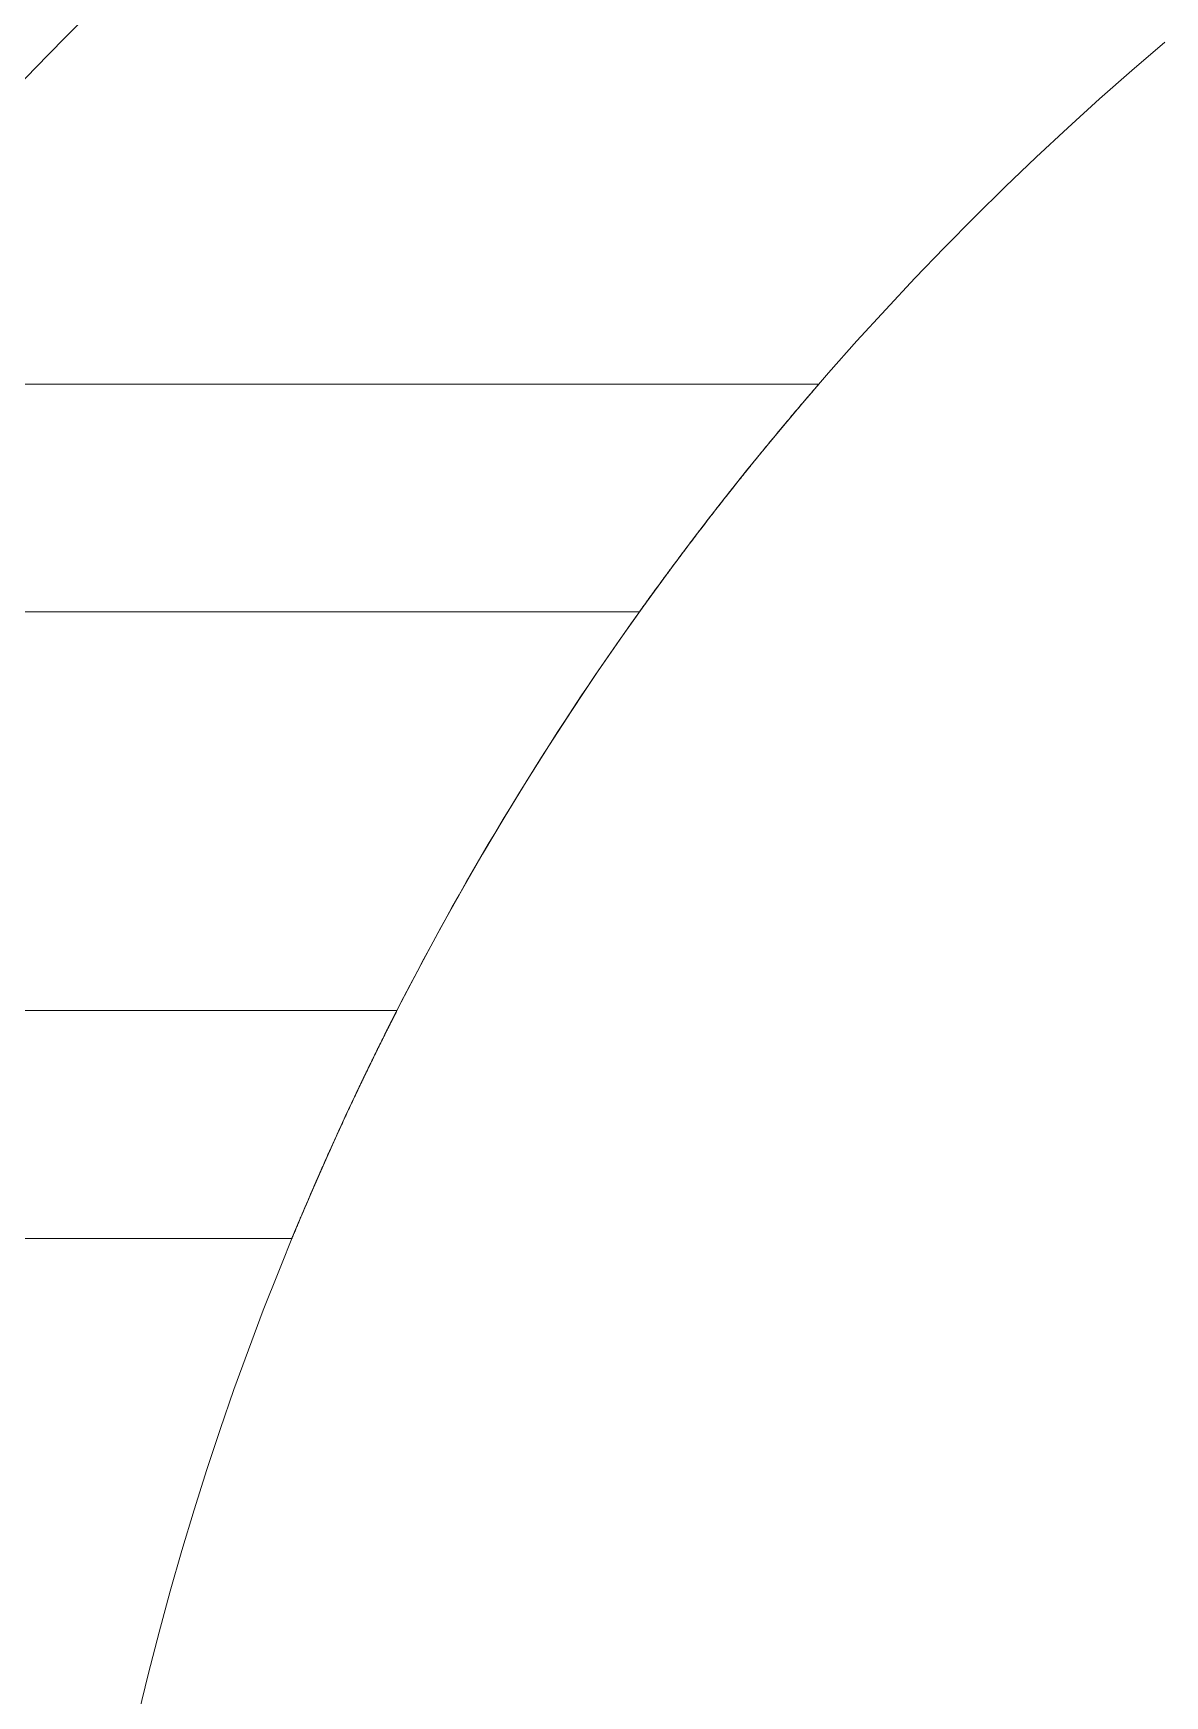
# Paper-space layout 'Presentación1' of a CAD drawing. Header units: millimetres. Extents: x 455 to 9071, y 15 to 4053.
# Drawn here: x 781.21 to 787.83, y 173.71 to 183.44 of the extents above; entities that cross this region are included whole.
import ezdxf

# ---------------------------------------------------------------- set-up
doc = ezdxf.new("R2010")
doc.units = ezdxf.units.MM
doc.layers.get('0').update_dxf_attribs({"color": 1})

psp = doc.layouts.new('Presentación1')

# ---------------------------------------------------------------- linework, layer by layer
at = {"linetype": 'Continuous', "lineweight": 15}
for p, q in [((779.5979, 181.3867, -2037.0694), (785.8068, 181.3867, -2037.0694)), ((778.6038, 180.0533, -2037.0694), (784.7563, 180.0533, -2037.0694)), ((777.1579, 177.72, -2037.0694), (783.3373, 177.72, -2037.0694)), ((776.4771, 176.3867, -2037.0694), (782.7228, 176.3867, -2037.0694))]:
    psp.add_line(p, q, dxfattribs=at)
for centre, radius, start, end in [((799.6672, 165.3867, -2037.0694), 25.6667, 18.92464, 161.07536), ((799.6672, 165.3867, -2037.0694), 25.6667, 18.92464, 161.07536), ((799.6672, 169.3867, -2037.0694), 18.3333, 130.21417, 180), ((799.6672, 169.3867, -2037.0694), 18.3333, 130.21417, 180), ((799.6672, 169.3867, -2037.0694), 18.3333, 130.21417, 180), ((799.6672, 169.3867, -2037.0694), 18.3333, 130.21417, 180), ((799.6672, 169.3867, -2037.0694), 18.3333, 130.21417, 180), ((799.6672, 169.3867, -2037.0694), 18.3333, 130.21417, 180), ((799.6672, 169.3867, -2037.0694), 18.3333, 130.21417, 180), ((799.6672, 169.3867, -2037.0694), 18.3333, 130.21417, 180), ((799.6672, 169.3867, -2037.0694), 18.3333, 130.21417, 180), ((799.6672, 169.3867, -2037.0694), 18.3333, 130.21417, 180), ((799.6672, 169.3867, -2037.0694), 18.3333, 130.21417, 180), ((799.6672, 169.3867, -2037.0694), 18.3333, 130.21417, 180), ((799.6672, 169.3867, -2037.0694), 18.3333, 130.21417, 180), ((799.6672, 169.3867, -2037.0694), 18.3333, 144.42147, 152.96431), ((799.6672, 169.3867, -2037.0694), 18.3333, 144.42147, 152.96431), ((799.6672, 169.3867, -2037.0694), 18.3333, 144.42147, 152.96431), ((799.6672, 169.3867, -2037.0694), 18.3333, 144.42147, 152.96431), ((799.6672, 169.3867, -2037.0694), 18.3333, 144.42147, 152.96431), ((799.6672, 169.3867, -2037.0694), 18.3333, 144.42147, 152.96431), ((799.6672, 169.3867, -2037.0694), 18.3333, 144.42147, 152.96431), ((799.6672, 169.3867, -2037.0694), 18.3333, 144.42147, 152.96431), ((799.6672, 169.3867, -2037.0694), 18.3333, 144.42147, 152.96431), ((799.6672, 169.3867, -2037.0694), 18.3333, 144.42147, 152.96431), ((799.6672, 169.3867, -2037.0694), 18.3333, 144.42147, 152.96431), ((799.6672, 169.3867, -2037.0694), 18.3333, 144.42147, 152.96431), ((799.6672, 169.3867, -2037.0694), 18.3333, 144.42147, 152.96431), ((799.6672, 169.3867, -2037.0694), 18.3333, 144.42147, 152.96431)]:
    psp.add_arc(centre, radius, start, end, dxfattribs=at)
for points, knots in [([(785.8068, 181.3867, -2037.0694), (785.8063, 181.3861, -2037.0694), (785.8054, 181.385, -2037.0694), (785.7978, 181.3763, -2037.0694), (785.7856, 181.3622, -2037.0694), (785.7688, 181.3426, -2037.0694), (785.7478, 181.3183, -2037.0694), (785.7231, 181.2894, -2037.0694), (785.6947, 181.256, -2037.0694), (785.6635, 181.2192, -2037.0694), (785.6305, 181.1801, -2037.0694), (785.5962, 181.1391, -2037.0694), (785.5596, 181.0951, -2037.0694), (785.5207, 181.0481, -2037.0694), (785.4798, 180.9984, -2037.0694), (785.4343, 180.9425, -2037.0694), (785.3838, 180.8801, -2037.0694), (785.3284, 180.8109, -2037.0694), (785.2711, 180.7386, -2037.0694), (785.2121, 180.6634, -2037.0694), (785.1517, 180.5856, -2037.0694), (785.0928, 180.5088, -2037.0694), (785.0356, 180.4334, -2037.0694), (784.9804, 180.3599, -2037.0694), (784.9246, 180.2849, -2037.0694), (784.8686, 180.2086, -2037.0694), (784.8123, 180.1312, -2037.0694), (784.775, 180.0793, -2037.0694), (784.7563, 180.0533, -2037.0694)], [0, 0, 0, 0, 0.036245, 0.072492, 0.109812, 0.147136, 0.183218, 0.219303, 0.256189, 0.293079, 0.327016, 0.360985, 0.394929, 0.42984, 0.464778, 0.499694, 0.542592, 0.585527, 0.628431, 0.672564, 0.71673, 0.760866, 0.800321, 0.839797, 0.879252, 0.919494, 0.959759, 1, 1, 1, 1]), ([(784.7563, 180.0533, -2037.0694), (784.7738, 180.0777, -2037.0694), (784.8089, 180.1265, -2037.0694), (784.8619, 180.1994, -2037.0694), (784.9151, 180.272, -2037.0694), (784.9726, 180.3494, -2037.0694), (785.0339, 180.4312, -2037.0694), (785.0988, 180.5167, -2037.0694), (785.1639, 180.6013, -2037.0694), (785.2287, 180.6847, -2037.0694), (785.2931, 180.7665, -2037.0694), (785.3507, 180.8388, -2037.0694), (785.4016, 180.9021, -2037.0694), (785.4462, 180.9571, -2037.0694), (785.4897, 181.0105, -2037.0694), (785.532, 181.0618, -2037.0694), (785.5728, 181.111, -2037.0694), (785.6133, 181.1595, -2037.0694), (785.6528, 181.2065, -2037.0694), (785.6864, 181.2462, -2037.0694), (785.7132, 181.2777, -2037.0694), (785.7342, 181.3024, -2037.0694), (785.7528, 181.324, -2037.0694), (785.7687, 181.3426, -2037.0694), (785.782, 181.358, -2037.0694), (785.7927, 181.3704, -2037.0694), (785.8006, 181.3796, -2037.0694), (785.8055, 181.3852, -2037.0694), (785.8068, 181.3866, -2037.0694), (785.8068, 181.3867, -2037.0694), (785.8068, 181.3867, -2037.0694)], [0, 0, 0, 0, 0.037803, 0.075606, 0.113711, 0.151816, 0.198408, 0.245034, 0.291624, 0.339616, 0.38765, 0.435635, 0.471495, 0.507376, 0.543233, 0.580015, 0.616826, 0.653605, 0.696, 0.738391, 0.767398, 0.796427, 0.825427, 0.853742, 0.882081, 0.910392, 0.939824, 0.969288, 0.998719, 1, 1, 1, 1]), ([(785.8068, 181.3867, -2037.0694), (785.8063, 181.3861, -2037.0694), (785.8054, 181.385, -2037.0694), (785.7978, 181.3763, -2037.0694), (785.7856, 181.3622, -2037.0694), (785.7688, 181.3426, -2037.0694), (785.7478, 181.3183, -2037.0694), (785.7231, 181.2894, -2037.0694), (785.6947, 181.256, -2037.0694), (785.6635, 181.2192, -2037.0694), (785.6305, 181.1801, -2037.0694), (785.5962, 181.1391, -2037.0694), (785.5596, 181.0951, -2037.0694), (785.5207, 181.0481, -2037.0694), (785.4798, 180.9984, -2037.0694), (785.4343, 180.9425, -2037.0694), (785.3838, 180.8801, -2037.0694), (785.3284, 180.8109, -2037.0694), (785.2711, 180.7386, -2037.0694), (785.2121, 180.6634, -2037.0694), (785.1517, 180.5856, -2037.0694), (785.0928, 180.5088, -2037.0694), (785.0356, 180.4334, -2037.0694), (784.9804, 180.3599, -2037.0694), (784.9246, 180.2849, -2037.0694), (784.8686, 180.2086, -2037.0694), (784.8123, 180.1312, -2037.0694), (784.775, 180.0793, -2037.0694), (784.7563, 180.0533, -2037.0694)], [0, 0, 0, 0, 0.0362452, 0.0724915, 0.1098126, 0.1471353, 0.1832178, 0.219302, 0.2561889, 0.2930783, 0.327016, 0.3609854, 0.3949292, 0.4298404, 0.464778, 0.4996937, 0.5425919, 0.5855273, 0.6284307, 0.6725639, 0.7167302, 0.7608663, 0.800321, 0.839797, 0.8792521, 0.9194944, 0.9597585, 1, 1, 1, 1]), ([(784.7563, 180.0533, -2037.0694), (784.7738, 180.0777, -2037.0694), (784.8089, 180.1265, -2037.0694), (784.8619, 180.1994, -2037.0694), (784.9151, 180.272, -2037.0694), (784.9726, 180.3494, -2037.0694), (785.0339, 180.4312, -2037.0694), (785.0988, 180.5167, -2037.0694), (785.1639, 180.6013, -2037.0694), (785.2287, 180.6847, -2037.0694), (785.2931, 180.7665, -2037.0694), (785.3507, 180.8388, -2037.0694), (785.4016, 180.9021, -2037.0694), (785.4462, 180.9571, -2037.0694), (785.4897, 181.0105, -2037.0694), (785.532, 181.0618, -2037.0694), (785.5728, 181.111, -2037.0694), (785.6133, 181.1595, -2037.0694), (785.6528, 181.2065, -2037.0694), (785.6864, 181.2462, -2037.0694), (785.7132, 181.2777, -2037.0694), (785.7342, 181.3024, -2037.0694), (785.7528, 181.324, -2037.0694), (785.7687, 181.3426, -2037.0694), (785.782, 181.358, -2037.0694), (785.7927, 181.3704, -2037.0694), (785.8006, 181.3796, -2037.0694), (785.8055, 181.3852, -2037.0694), (785.8068, 181.3866, -2037.0694), (785.8068, 181.3867, -2037.0694), (785.8068, 181.3867, -2037.0694)], [0, 0, 0, 0, 0.037803, 0.075606, 0.113711, 0.151816, 0.198408, 0.245034, 0.291623, 0.339616, 0.387649, 0.435635, 0.471495, 0.507375, 0.543232, 0.580015, 0.616826, 0.653603, 0.695999, 0.738389, 0.767395, 0.796424, 0.825427, 0.853741, 0.882081, 0.910391, 0.939823, 0.969288, 0.998718, 1, 1, 1, 1]), ([(785.8068, 181.3867, -2037.0694), (785.8063, 181.3861, -2037.0694), (785.8054, 181.385, -2037.0694), (785.7978, 181.3763, -2037.0694), (785.7856, 181.3622, -2037.0694), (785.7688, 181.3426, -2037.0694), (785.7478, 181.3183, -2037.0694), (785.7231, 181.2894, -2037.0694), (785.6947, 181.256, -2037.0694), (785.6635, 181.2192, -2037.0694), (785.6305, 181.1801, -2037.0694), (785.5962, 181.1391, -2037.0694), (785.5596, 181.0951, -2037.0694), (785.5207, 181.0481, -2037.0694), (785.4798, 180.9984, -2037.0694), (785.4343, 180.9425, -2037.0694), (785.3838, 180.8801, -2037.0694), (785.3284, 180.8109, -2037.0694), (785.2711, 180.7386, -2037.0694), (785.2121, 180.6634, -2037.0694), (785.1517, 180.5856, -2037.0694), (785.0928, 180.5088, -2037.0694), (785.0356, 180.4334, -2037.0694), (784.9804, 180.3599, -2037.0694), (784.9246, 180.2849, -2037.0694), (784.8686, 180.2086, -2037.0694), (784.8123, 180.1312, -2037.0694), (784.775, 180.0793, -2037.0694), (784.7563, 180.0533, -2037.0694)], [0, 0, 0, 0, 0.036245, 0.072491, 0.109813, 0.147136, 0.183218, 0.219303, 0.256189, 0.293078, 0.327016, 0.360985, 0.394929, 0.42984, 0.464778, 0.499694, 0.542592, 0.585527, 0.628431, 0.672564, 0.71673, 0.760866, 0.800321, 0.839797, 0.879252, 0.919494, 0.959759, 1, 1, 1, 1]), ([(784.7563, 180.0533, -2037.0694), (784.7738, 180.0777, -2037.0694), (784.8089, 180.1265, -2037.0694), (784.8619, 180.1994, -2037.0694), (784.9151, 180.272, -2037.0694), (784.9726, 180.3494, -2037.0694), (785.0339, 180.4312, -2037.0694), (785.0988, 180.5167, -2037.0694), (785.1639, 180.6013, -2037.0694), (785.2287, 180.6847, -2037.0694), (785.2931, 180.7665, -2037.0694), (785.3507, 180.8388, -2037.0694), (785.4016, 180.9021, -2037.0694), (785.4462, 180.9571, -2037.0694), (785.4897, 181.0105, -2037.0694), (785.532, 181.0618, -2037.0694), (785.5728, 181.111, -2037.0694), (785.6133, 181.1595, -2037.0694), (785.6528, 181.2065, -2037.0694), (785.6864, 181.2462, -2037.0694), (785.7132, 181.2777, -2037.0694), (785.7342, 181.3024, -2037.0694), (785.7528, 181.324, -2037.0694), (785.7687, 181.3426, -2037.0694), (785.782, 181.358, -2037.0694), (785.7927, 181.3704, -2037.0694), (785.8006, 181.3796, -2037.0694), (785.8055, 181.3852, -2037.0694), (785.8068, 181.3866, -2037.0694), (785.8068, 181.3867, -2037.0694), (785.8068, 181.3867, -2037.0694)], [0, 0, 0, 0, 0.037803, 0.075606, 0.113711, 0.151816, 0.198408, 0.245034, 0.291624, 0.339616, 0.387649, 0.435635, 0.471495, 0.507375, 0.543232, 0.580015, 0.616826, 0.653604, 0.695999, 0.73839, 0.767397, 0.796425, 0.825427, 0.853741, 0.882081, 0.910392, 0.939823, 0.969288, 0.998718, 1, 1, 1, 1]), ([(785.8068, 181.3867, -2037.0694), (785.8063, 181.3861, -2037.0694), (785.8054, 181.385, -2037.0694), (785.7978, 181.3763, -2037.0694), (785.7856, 181.3622, -2037.0694), (785.7688, 181.3426, -2037.0694), (785.7478, 181.3183, -2037.0694), (785.7231, 181.2894, -2037.0694), (785.6947, 181.256, -2037.0694), (785.6635, 181.2192, -2037.0694), (785.6305, 181.1801, -2037.0694), (785.5962, 181.1391, -2037.0694), (785.5596, 181.0951, -2037.0694), (785.5207, 181.0481, -2037.0694), (785.4798, 180.9984, -2037.0694), (785.4343, 180.9425, -2037.0694), (785.3838, 180.8801, -2037.0694), (785.3284, 180.8109, -2037.0694), (785.2711, 180.7386, -2037.0694), (785.2121, 180.6634, -2037.0694), (785.1517, 180.5856, -2037.0694), (785.0928, 180.5088, -2037.0694), (785.0356, 180.4334, -2037.0694), (784.9804, 180.3599, -2037.0694), (784.9246, 180.2849, -2037.0694), (784.8686, 180.2086, -2037.0694), (784.8123, 180.1312, -2037.0694), (784.775, 180.0793, -2037.0694), (784.7563, 180.0533, -2037.0694)], [0, 0, 0, 0, 0.036245, 0.072491, 0.109813, 0.147135, 0.183217, 0.219303, 0.256188, 0.293077, 0.327016, 0.360985, 0.394928, 0.42984, 0.464777, 0.499693, 0.542592, 0.585527, 0.628431, 0.672563, 0.71673, 0.760866, 0.800321, 0.839797, 0.879252, 0.919494, 0.959759, 1, 1, 1, 1]), ([(784.7563, 180.0533, -2037.0694), (784.7738, 180.0777, -2037.0694), (784.8089, 180.1265, -2037.0694), (784.8619, 180.1994, -2037.0694), (784.9151, 180.272, -2037.0694), (784.9726, 180.3494, -2037.0694), (785.0339, 180.4312, -2037.0694), (785.0988, 180.5167, -2037.0694), (785.1639, 180.6013, -2037.0694), (785.2287, 180.6847, -2037.0694), (785.2931, 180.7665, -2037.0694), (785.3507, 180.8388, -2037.0694), (785.4016, 180.9021, -2037.0694), (785.4462, 180.9571, -2037.0694), (785.4897, 181.0105, -2037.0694), (785.532, 181.0618, -2037.0694), (785.5728, 181.111, -2037.0694), (785.6133, 181.1595, -2037.0694), (785.6528, 181.2065, -2037.0694), (785.6864, 181.2462, -2037.0694), (785.7132, 181.2777, -2037.0694), (785.7342, 181.3024, -2037.0694), (785.7528, 181.324, -2037.0694), (785.7687, 181.3426, -2037.0694), (785.782, 181.358, -2037.0694), (785.7927, 181.3704, -2037.0694), (785.8006, 181.3796, -2037.0694), (785.8055, 181.3852, -2037.0694), (785.8068, 181.3866, -2037.0694), (785.8068, 181.3867, -2037.0694), (785.8068, 181.3867, -2037.0694)], [0, 0, 0, 0, 0.037803, 0.075606, 0.113711, 0.151816, 0.198408, 0.245034, 0.291624, 0.339616, 0.387649, 0.435635, 0.471495, 0.507375, 0.543232, 0.580015, 0.616826, 0.653604, 0.695999, 0.73839, 0.767397, 0.796425, 0.825427, 0.853741, 0.882081, 0.910392, 0.939823, 0.969288, 0.998718, 1, 1, 1, 1]), ([(785.8068, 181.3867, -2037.0694), (785.8063, 181.3861, -2037.0694), (785.8054, 181.385, -2037.0694), (785.7978, 181.3763, -2037.0694), (785.7856, 181.3622, -2037.0694), (785.7688, 181.3426, -2037.0694), (785.7478, 181.3183, -2037.0694), (785.7231, 181.2894, -2037.0694), (785.6947, 181.256, -2037.0694), (785.6635, 181.2192, -2037.0694), (785.6305, 181.1801, -2037.0694), (785.5962, 181.1391, -2037.0694), (785.5596, 181.0951, -2037.0694), (785.5207, 181.0481, -2037.0694), (785.4798, 180.9984, -2037.0694), (785.4343, 180.9425, -2037.0694), (785.3838, 180.8801, -2037.0694), (785.3284, 180.8109, -2037.0694), (785.2711, 180.7386, -2037.0694), (785.2121, 180.6634, -2037.0694), (785.1517, 180.5856, -2037.0694), (785.0928, 180.5088, -2037.0694), (785.0356, 180.4334, -2037.0694), (784.9804, 180.3599, -2037.0694), (784.9246, 180.2849, -2037.0694), (784.8686, 180.2086, -2037.0694), (784.8123, 180.1312, -2037.0694), (784.775, 180.0793, -2037.0694), (784.7563, 180.0533, -2037.0694)], [0, 0, 0, 0, 0.0362452, 0.0724915, 0.1098126, 0.1471353, 0.1832178, 0.219302, 0.2561889, 0.2930783, 0.327016, 0.3609854, 0.3949292, 0.4298404, 0.464778, 0.4996937, 0.5425919, 0.5855273, 0.6284307, 0.6725639, 0.7167302, 0.7608663, 0.800321, 0.839797, 0.8792521, 0.9194944, 0.9597585, 1, 1, 1, 1]), ([(785.8068, 181.3867, -2037.0694), (785.8063, 181.3861, -2037.0694), (785.8054, 181.385, -2037.0694), (785.7978, 181.3763, -2037.0694), (785.7856, 181.3622, -2037.0694), (785.7688, 181.3426, -2037.0694), (785.7478, 181.3183, -2037.0694), (785.7231, 181.2894, -2037.0694), (785.6947, 181.256, -2037.0694), (785.6635, 181.2192, -2037.0694), (785.6305, 181.1801, -2037.0694), (785.5962, 181.1391, -2037.0694), (785.5596, 181.0951, -2037.0694), (785.5207, 181.0481, -2037.0694), (785.4798, 180.9984, -2037.0694), (785.4343, 180.9425, -2037.0694), (785.3838, 180.8801, -2037.0694), (785.3284, 180.8109, -2037.0694), (785.2711, 180.7386, -2037.0694), (785.2121, 180.6634, -2037.0694), (785.1517, 180.5856, -2037.0694), (785.0928, 180.5088, -2037.0694), (785.0356, 180.4334, -2037.0694), (784.9804, 180.3599, -2037.0694), (784.9246, 180.2849, -2037.0694), (784.8686, 180.2086, -2037.0694), (784.8123, 180.1312, -2037.0694), (784.775, 180.0793, -2037.0694), (784.7563, 180.0533, -2037.0694)], [0, 0, 0, 0, 0.0362452, 0.0724915, 0.1098126, 0.1471353, 0.1832178, 0.219302, 0.2561889, 0.2930783, 0.327016, 0.3609854, 0.3949292, 0.4298404, 0.464778, 0.4996937, 0.5425919, 0.5855273, 0.6284307, 0.6725639, 0.7167302, 0.7608663, 0.800321, 0.839797, 0.8792521, 0.9194944, 0.9597585, 1, 1, 1, 1]), ([(784.7563, 180.0533, -2037.0694), (784.7738, 180.0777, -2037.0694), (784.8089, 180.1265, -2037.0694), (784.8619, 180.1994, -2037.0694), (784.9151, 180.272, -2037.0694), (784.9726, 180.3494, -2037.0694), (785.0339, 180.4312, -2037.0694), (785.0988, 180.5167, -2037.0694), (785.1639, 180.6013, -2037.0694), (785.2287, 180.6847, -2037.0694), (785.2931, 180.7665, -2037.0694), (785.3507, 180.8388, -2037.0694), (785.4016, 180.9021, -2037.0694), (785.4462, 180.9571, -2037.0694), (785.4897, 181.0105, -2037.0694), (785.532, 181.0618, -2037.0694), (785.5728, 181.111, -2037.0694), (785.6133, 181.1595, -2037.0694), (785.6528, 181.2065, -2037.0694), (785.6864, 181.2462, -2037.0694), (785.7132, 181.2777, -2037.0694), (785.7342, 181.3024, -2037.0694), (785.7528, 181.324, -2037.0694), (785.7687, 181.3426, -2037.0694), (785.782, 181.358, -2037.0694), (785.7927, 181.3704, -2037.0694), (785.8006, 181.3796, -2037.0694), (785.8055, 181.3852, -2037.0694), (785.8068, 181.3866, -2037.0694), (785.8068, 181.3867, -2037.0694), (785.8068, 181.3867, -2037.0694)], [0, 0, 0, 0, 0.037803, 0.075606, 0.113711, 0.151816, 0.198408, 0.245034, 0.291624, 0.339616, 0.387649, 0.435635, 0.471495, 0.507375, 0.543232, 0.580015, 0.616827, 0.653604, 0.695999, 0.73839, 0.767396, 0.796425, 0.825427, 0.853741, 0.882081, 0.910392, 0.939823, 0.969288, 0.998718, 1, 1, 1, 1]), ([(784.7563, 180.0533, -2037.0694), (784.7738, 180.0777, -2037.0694), (784.8089, 180.1265, -2037.0694), (784.8619, 180.1994, -2037.0694), (784.9151, 180.272, -2037.0694), (784.9726, 180.3494, -2037.0694), (785.0339, 180.4312, -2037.0694), (785.0988, 180.5167, -2037.0694), (785.1639, 180.6013, -2037.0694), (785.2287, 180.6847, -2037.0694), (785.2931, 180.7665, -2037.0694), (785.3507, 180.8388, -2037.0694), (785.4016, 180.9021, -2037.0694), (785.4462, 180.9571, -2037.0694), (785.4897, 181.0105, -2037.0694), (785.532, 181.0618, -2037.0694), (785.5728, 181.111, -2037.0694), (785.6133, 181.1595, -2037.0694), (785.6528, 181.2065, -2037.0694), (785.6864, 181.2462, -2037.0694), (785.7132, 181.2777, -2037.0694), (785.7342, 181.3024, -2037.0694), (785.7528, 181.324, -2037.0694), (785.7687, 181.3426, -2037.0694), (785.782, 181.358, -2037.0694), (785.7927, 181.3704, -2037.0694), (785.8006, 181.3796, -2037.0694), (785.8055, 181.3852, -2037.0694), (785.8068, 181.3866, -2037.0694), (785.8068, 181.3867, -2037.0694), (785.8068, 181.3867, -2037.0694)], [0, 0, 0, 0, 0.037803, 0.075606, 0.113711, 0.151816, 0.198408, 0.245034, 0.291624, 0.339616, 0.387649, 0.435635, 0.471495, 0.507375, 0.543232, 0.580015, 0.616827, 0.653604, 0.695999, 0.738389, 0.767396, 0.796425, 0.825427, 0.853741, 0.882081, 0.910391, 0.939823, 0.969289, 0.998719, 1, 1, 1, 1]), ([(785.8068, 181.3867, -2037.0694), (785.8063, 181.3861, -2037.0694), (785.8054, 181.385, -2037.0694), (785.7978, 181.3763, -2037.0694), (785.7856, 181.3622, -2037.0694), (785.7688, 181.3426, -2037.0694), (785.7478, 181.3183, -2037.0694), (785.7231, 181.2894, -2037.0694), (785.6947, 181.256, -2037.0694), (785.6635, 181.2192, -2037.0694), (785.6305, 181.1801, -2037.0694), (785.5962, 181.1391, -2037.0694), (785.5596, 181.0951, -2037.0694), (785.5207, 181.0481, -2037.0694), (785.4798, 180.9984, -2037.0694), (785.4343, 180.9425, -2037.0694), (785.3838, 180.8801, -2037.0694), (785.3284, 180.8109, -2037.0694), (785.2711, 180.7386, -2037.0694), (785.2121, 180.6634, -2037.0694), (785.1517, 180.5856, -2037.0694), (785.0928, 180.5088, -2037.0694), (785.0356, 180.4334, -2037.0694), (784.9804, 180.3599, -2037.0694), (784.9246, 180.2849, -2037.0694), (784.8686, 180.2086, -2037.0694), (784.8123, 180.1312, -2037.0694), (784.775, 180.0793, -2037.0694), (784.7563, 180.0533, -2037.0694)], [0, 0, 0, 0, 0.036246, 0.072492, 0.109813, 0.147136, 0.183218, 0.219303, 0.256189, 0.293079, 0.327016, 0.360985, 0.394929, 0.42984, 0.464778, 0.499694, 0.542592, 0.585528, 0.628431, 0.672564, 0.71673, 0.760866, 0.800321, 0.839797, 0.879252, 0.919494, 0.959759, 1, 1, 1, 1]), ([(784.7563, 180.0533, -2037.0694), (784.7738, 180.0777, -2037.0694), (784.8089, 180.1265, -2037.0694), (784.8619, 180.1994, -2037.0694), (784.9151, 180.272, -2037.0694), (784.9726, 180.3494, -2037.0694), (785.0339, 180.4312, -2037.0694), (785.0988, 180.5167, -2037.0694), (785.1639, 180.6013, -2037.0694), (785.2287, 180.6847, -2037.0694), (785.2931, 180.7665, -2037.0694), (785.3507, 180.8388, -2037.0694), (785.4016, 180.9021, -2037.0694), (785.4462, 180.9571, -2037.0694), (785.4897, 181.0105, -2037.0694), (785.532, 181.0618, -2037.0694), (785.5728, 181.111, -2037.0694), (785.6133, 181.1595, -2037.0694), (785.6528, 181.2065, -2037.0694), (785.6864, 181.2462, -2037.0694), (785.7132, 181.2777, -2037.0694), (785.7342, 181.3024, -2037.0694), (785.7528, 181.324, -2037.0694), (785.7687, 181.3426, -2037.0694), (785.782, 181.358, -2037.0694), (785.7927, 181.3704, -2037.0694), (785.8006, 181.3796, -2037.0694), (785.8055, 181.3852, -2037.0694), (785.8068, 181.3866, -2037.0694), (785.8068, 181.3867, -2037.0694), (785.8068, 181.3867, -2037.0694)], [0, 0, 0, 0, 0.037803, 0.075606, 0.113711, 0.151816, 0.198408, 0.245034, 0.291624, 0.339616, 0.387649, 0.435635, 0.471495, 0.507375, 0.543232, 0.580015, 0.616826, 0.653604, 0.695999, 0.73839, 0.767397, 0.796425, 0.825427, 0.853741, 0.882081, 0.910392, 0.939823, 0.969288, 0.998718, 1, 1, 1, 1]), ([(783.3373, 177.72, -2037.0694), (783.3239, 177.6936, -2037.0694), (783.297, 177.6409, -2037.0694), (783.2574, 177.5618, -2037.0694), (783.218, 177.4823, -2037.0694), (783.179, 177.4025, -2037.0694), (783.1405, 177.3228, -2037.0694), (783.1033, 177.2449, -2037.0694), (783.0676, 177.1691, -2037.0694), (783.0333, 177.0955, -2037.0694), (782.9999, 177.0231, -2037.0694), (782.9676, 176.9521, -2037.0694), (782.9365, 176.8831, -2037.0694), (782.9081, 176.8195, -2037.0694), (782.8825, 176.7613, -2037.0694), (782.8593, 176.7084, -2037.0694), (782.8375, 176.6581, -2037.0694), (782.8172, 176.6108, -2037.0694), (782.7985, 176.567, -2037.0694), (782.7824, 176.5291, -2037.0694), (782.7687, 176.4967, -2037.0694), (782.7572, 176.4692, -2037.0694), (782.7472, 176.4453, -2037.0694), (782.7388, 176.4251, -2037.0694), (782.732, 176.4088, -2037.0694), (782.7269, 176.3965, -2037.0694), (782.7235, 176.3882, -2037.0694), (782.7231, 176.3872, -2037.0694), (782.7228, 176.3867, -2037.0694)], [0, 0, 0, 0, 0.040225, 0.080479, 0.120704, 0.162056, 0.203441, 0.244791, 0.285046, 0.325335, 0.365587, 0.407212, 0.448878, 0.490499, 0.527605, 0.564742, 0.601846, 0.640262, 0.678717, 0.71713, 0.750795, 0.784488, 0.818152, 0.85293, 0.88774, 0.922516, 0.961165, 1, 1, 1, 1]), ([(782.7228, 176.3867, -2037.0694), (782.723, 176.3869, -2037.0694), (782.7232, 176.3875, -2037.0694), (782.7251, 176.3922, -2037.0694), (782.7282, 176.3996, -2037.0694), (782.7334, 176.4123, -2037.0694), (782.7419, 176.4326, -2037.0694), (782.7547, 176.4634, -2037.0694), (782.7709, 176.502, -2037.0694), (782.7904, 176.548, -2037.0694), (782.8128, 176.6007, -2037.0694), (782.8383, 176.66, -2037.0694), (782.8669, 176.7258, -2037.0694), (782.8987, 176.7983, -2037.0694), (782.9336, 176.8767, -2037.0694), (782.9717, 176.9612, -2037.0694), (783.0124, 177.0504, -2037.0694), (783.0515, 177.1346, -2037.0694), (783.0876, 177.2117, -2037.0694), (783.1203, 177.2805, -2037.0694), (783.154, 177.3509, -2037.0694), (783.1888, 177.4226, -2037.0694), (783.2246, 177.4955, -2037.0694), (783.2613, 177.5695, -2037.0694), (783.2988, 177.6444, -2037.0694), (783.3244, 177.6948, -2037.0694), (783.3373, 177.72, -2037.0694)], [0, 0, 0, 0, 0.028609, 0.057217, 0.08613, 0.115043, 0.161588, 0.208134, 0.255975, 0.303816, 0.351459, 0.399104, 0.447985, 0.496867, 0.547349, 0.597833, 0.649564, 0.701298, 0.737809, 0.774346, 0.810858, 0.848263, 0.885693, 0.923098, 0.961499, 1, 1, 1, 1]), ([(783.3373, 177.72, -2037.0694), (783.3239, 177.6936, -2037.0694), (783.297, 177.6409, -2037.0694), (783.2574, 177.5618, -2037.0694), (783.218, 177.4823, -2037.0694), (783.179, 177.4025, -2037.0694), (783.1405, 177.3228, -2037.0694), (783.1033, 177.2449, -2037.0694), (783.0676, 177.1691, -2037.0694), (783.0333, 177.0955, -2037.0694), (782.9999, 177.0231, -2037.0694), (782.9676, 176.9521, -2037.0694), (782.9365, 176.8831, -2037.0694), (782.9081, 176.8195, -2037.0694), (782.8825, 176.7613, -2037.0694), (782.8593, 176.7084, -2037.0694), (782.8375, 176.6581, -2037.0694), (782.8172, 176.6108, -2037.0694), (782.7985, 176.567, -2037.0694), (782.7824, 176.5291, -2037.0694), (782.7687, 176.4967, -2037.0694), (782.7572, 176.4692, -2037.0694), (782.7472, 176.4453, -2037.0694), (782.7388, 176.4251, -2037.0694), (782.732, 176.4088, -2037.0694), (782.7269, 176.3965, -2037.0694), (782.7235, 176.3882, -2037.0694), (782.7231, 176.3872, -2037.0694), (782.7228, 176.3867, -2037.0694)], [0, 0, 0, 0, 0.040225, 0.080479, 0.120704, 0.162056, 0.203441, 0.244791, 0.285046, 0.325335, 0.365587, 0.407212, 0.448878, 0.490499, 0.527606, 0.564743, 0.601846, 0.640262, 0.678717, 0.717131, 0.750795, 0.784489, 0.818153, 0.852929, 0.887741, 0.922517, 0.961166, 1, 1, 1, 1]), ([(782.7228, 176.3867, -2037.0694), (782.723, 176.3869, -2037.0694), (782.7232, 176.3875, -2037.0694), (782.7251, 176.3922, -2037.0694), (782.7282, 176.3996, -2037.0694), (782.7334, 176.4123, -2037.0694), (782.7419, 176.4326, -2037.0694), (782.7547, 176.4634, -2037.0694), (782.7709, 176.502, -2037.0694), (782.7904, 176.548, -2037.0694), (782.8128, 176.6007, -2037.0694), (782.8383, 176.66, -2037.0694), (782.8669, 176.7258, -2037.0694), (782.8987, 176.7983, -2037.0694), (782.9336, 176.8767, -2037.0694), (782.9717, 176.9612, -2037.0694), (783.0124, 177.0504, -2037.0694), (783.0515, 177.1346, -2037.0694), (783.0876, 177.2117, -2037.0694), (783.1203, 177.2805, -2037.0694), (783.154, 177.3509, -2037.0694), (783.1888, 177.4226, -2037.0694), (783.2246, 177.4955, -2037.0694), (783.2613, 177.5695, -2037.0694), (783.2988, 177.6444, -2037.0694), (783.3244, 177.6948, -2037.0694), (783.3373, 177.72, -2037.0694)], [0, 0, 0, 0, 0.028609, 0.057218, 0.086129, 0.115041, 0.161587, 0.208133, 0.255975, 0.303817, 0.351459, 0.399103, 0.447985, 0.496868, 0.547348, 0.597833, 0.649564, 0.701297, 0.737809, 0.774346, 0.810858, 0.848262, 0.885692, 0.923098, 0.961499, 1, 1, 1, 1]), ([(783.3373, 177.72, -2037.0694), (783.3239, 177.6936, -2037.0694), (783.297, 177.6409, -2037.0694), (783.2574, 177.5618, -2037.0694), (783.218, 177.4823, -2037.0694), (783.179, 177.4025, -2037.0694), (783.1405, 177.3228, -2037.0694), (783.1033, 177.2449, -2037.0694), (783.0676, 177.1691, -2037.0694), (783.0333, 177.0955, -2037.0694), (782.9999, 177.0231, -2037.0694), (782.9676, 176.9521, -2037.0694), (782.9365, 176.8831, -2037.0694), (782.9081, 176.8195, -2037.0694), (782.8825, 176.7613, -2037.0694), (782.8593, 176.7084, -2037.0694), (782.8375, 176.6581, -2037.0694), (782.8172, 176.6108, -2037.0694), (782.7985, 176.567, -2037.0694), (782.7824, 176.5291, -2037.0694), (782.7687, 176.4967, -2037.0694), (782.7572, 176.4692, -2037.0694), (782.7472, 176.4453, -2037.0694), (782.7388, 176.4251, -2037.0694), (782.732, 176.4088, -2037.0694), (782.7269, 176.3965, -2037.0694), (782.7235, 176.3882, -2037.0694), (782.7231, 176.3872, -2037.0694), (782.7228, 176.3867, -2037.0694)], [0, 0, 0, 0, 0.040225, 0.080479, 0.120704, 0.162056, 0.203441, 0.244791, 0.285046, 0.325335, 0.365587, 0.407212, 0.448878, 0.490499, 0.527605, 0.564743, 0.601846, 0.640262, 0.678717, 0.71713, 0.750795, 0.784489, 0.818152, 0.852929, 0.88774, 0.922517, 0.961166, 1, 1, 1, 1]), ([(782.7228, 176.3867, -2037.0694), (782.723, 176.3869, -2037.0694), (782.7232, 176.3875, -2037.0694), (782.7251, 176.3922, -2037.0694), (782.7282, 176.3996, -2037.0694), (782.7334, 176.4123, -2037.0694), (782.7419, 176.4326, -2037.0694), (782.7547, 176.4634, -2037.0694), (782.7709, 176.502, -2037.0694), (782.7904, 176.548, -2037.0694), (782.8128, 176.6007, -2037.0694), (782.8383, 176.66, -2037.0694), (782.8669, 176.7258, -2037.0694), (782.8987, 176.7983, -2037.0694), (782.9336, 176.8767, -2037.0694), (782.9717, 176.9612, -2037.0694), (783.0124, 177.0504, -2037.0694), (783.0515, 177.1346, -2037.0694), (783.0876, 177.2117, -2037.0694), (783.1203, 177.2805, -2037.0694), (783.154, 177.3509, -2037.0694), (783.1888, 177.4226, -2037.0694), (783.2246, 177.4955, -2037.0694), (783.2613, 177.5695, -2037.0694), (783.2988, 177.6444, -2037.0694), (783.3244, 177.6948, -2037.0694), (783.3373, 177.72, -2037.0694)], [0, 0, 0, 0, 0.028609, 0.057218, 0.086131, 0.115044, 0.161588, 0.208135, 0.255975, 0.303816, 0.351459, 0.399105, 0.447985, 0.496867, 0.54735, 0.597833, 0.649565, 0.701298, 0.737809, 0.774346, 0.810858, 0.848263, 0.885693, 0.923098, 0.961499, 1, 1, 1, 1]), ([(782.7228, 176.3867, -2037.0694), (782.723, 176.3869, -2037.0694), (782.7232, 176.3875, -2037.0694), (782.7251, 176.3922, -2037.0694), (782.7282, 176.3996, -2037.0694), (782.7334, 176.4123, -2037.0694), (782.7419, 176.4326, -2037.0694), (782.7547, 176.4634, -2037.0694), (782.7709, 176.502, -2037.0694), (782.7904, 176.548, -2037.0694), (782.8128, 176.6007, -2037.0694), (782.8383, 176.66, -2037.0694), (782.8669, 176.7258, -2037.0694), (782.8987, 176.7983, -2037.0694), (782.9336, 176.8767, -2037.0694), (782.9717, 176.9612, -2037.0694), (783.0124, 177.0504, -2037.0694), (783.0515, 177.1346, -2037.0694), (783.0876, 177.2117, -2037.0694), (783.1203, 177.2805, -2037.0694), (783.154, 177.3509, -2037.0694), (783.1888, 177.4226, -2037.0694), (783.2246, 177.4955, -2037.0694), (783.2613, 177.5695, -2037.0694), (783.2988, 177.6444, -2037.0694), (783.3244, 177.6948, -2037.0694), (783.3373, 177.72, -2037.0694)], [0, 0, 0, 0, 0.028609, 0.057218, 0.086129, 0.115043, 0.161588, 0.208134, 0.255974, 0.303816, 0.351459, 0.399104, 0.447984, 0.496867, 0.547349, 0.597833, 0.649564, 0.701298, 0.737809, 0.774346, 0.810858, 0.848263, 0.885693, 0.923098, 0.961499, 1, 1, 1, 1]), ([(783.3373, 177.72, -2037.0694), (783.3239, 177.6936, -2037.0694), (783.297, 177.6409, -2037.0694), (783.2574, 177.5618, -2037.0694), (783.218, 177.4823, -2037.0694), (783.179, 177.4025, -2037.0694), (783.1405, 177.3228, -2037.0694), (783.1033, 177.2449, -2037.0694), (783.0676, 177.1691, -2037.0694), (783.0333, 177.0955, -2037.0694), (782.9999, 177.0231, -2037.0694), (782.9676, 176.9521, -2037.0694), (782.9365, 176.8831, -2037.0694), (782.9081, 176.8195, -2037.0694), (782.8825, 176.7613, -2037.0694), (782.8593, 176.7084, -2037.0694), (782.8375, 176.6581, -2037.0694), (782.8172, 176.6108, -2037.0694), (782.7985, 176.567, -2037.0694), (782.7824, 176.5291, -2037.0694), (782.7687, 176.4967, -2037.0694), (782.7572, 176.4692, -2037.0694), (782.7472, 176.4453, -2037.0694), (782.7388, 176.4251, -2037.0694), (782.732, 176.4088, -2037.0694), (782.7269, 176.3965, -2037.0694), (782.7235, 176.3882, -2037.0694), (782.7231, 176.3872, -2037.0694), (782.7228, 176.3867, -2037.0694)], [0, 0, 0, 0, 0.040225, 0.080479, 0.120704, 0.162056, 0.203442, 0.244791, 0.285046, 0.325335, 0.365587, 0.407212, 0.448878, 0.490499, 0.527606, 0.564743, 0.601847, 0.640262, 0.678718, 0.717129, 0.750795, 0.784489, 0.818153, 0.852931, 0.887739, 0.922518, 0.961166, 1, 1, 1, 1]), ([(783.3373, 177.72, -2037.0694), (783.3239, 177.6936, -2037.0694), (783.297, 177.6409, -2037.0694), (783.2574, 177.5618, -2037.0694), (783.218, 177.4823, -2037.0694), (783.179, 177.4025, -2037.0694), (783.1405, 177.3228, -2037.0694), (783.1033, 177.2449, -2037.0694), (783.0676, 177.1691, -2037.0694), (783.0333, 177.0955, -2037.0694), (782.9999, 177.0231, -2037.0694), (782.9676, 176.9521, -2037.0694), (782.9365, 176.8831, -2037.0694), (782.9081, 176.8195, -2037.0694), (782.8825, 176.7613, -2037.0694), (782.8593, 176.7084, -2037.0694), (782.8375, 176.6581, -2037.0694), (782.8172, 176.6108, -2037.0694), (782.7985, 176.567, -2037.0694), (782.7824, 176.5291, -2037.0694), (782.7687, 176.4967, -2037.0694), (782.7572, 176.4692, -2037.0694), (782.7472, 176.4453, -2037.0694), (782.7388, 176.4251, -2037.0694), (782.732, 176.4088, -2037.0694), (782.7269, 176.3965, -2037.0694), (782.7235, 176.3882, -2037.0694), (782.7231, 176.3872, -2037.0694), (782.7228, 176.3867, -2037.0694)], [0, 0, 0, 0, 0.040225, 0.080479, 0.120704, 0.162056, 0.203441, 0.244791, 0.285046, 0.325335, 0.365587, 0.407212, 0.448878, 0.490499, 0.527606, 0.564743, 0.601846, 0.640262, 0.678717, 0.717131, 0.750795, 0.784489, 0.818153, 0.852929, 0.887741, 0.922517, 0.961166, 1, 1, 1, 1]), ([(782.7228, 176.3867, -2037.0694), (782.723, 176.3869, -2037.0694), (782.7232, 176.3875, -2037.0694), (782.7251, 176.3922, -2037.0694), (782.7282, 176.3996, -2037.0694), (782.7334, 176.4123, -2037.0694), (782.7419, 176.4326, -2037.0694), (782.7547, 176.4634, -2037.0694), (782.7709, 176.502, -2037.0694), (782.7904, 176.548, -2037.0694), (782.8128, 176.6007, -2037.0694), (782.8383, 176.66, -2037.0694), (782.8669, 176.7258, -2037.0694), (782.8987, 176.7983, -2037.0694), (782.9336, 176.8767, -2037.0694), (782.9717, 176.9612, -2037.0694), (783.0124, 177.0504, -2037.0694), (783.0515, 177.1346, -2037.0694), (783.0876, 177.2117, -2037.0694), (783.1203, 177.2805, -2037.0694), (783.154, 177.3509, -2037.0694), (783.1888, 177.4226, -2037.0694), (783.2246, 177.4955, -2037.0694), (783.2613, 177.5695, -2037.0694), (783.2988, 177.6444, -2037.0694), (783.3244, 177.6948, -2037.0694), (783.3373, 177.72, -2037.0694)], [0, 0, 0, 0, 0.028609, 0.057218, 0.086129, 0.115043, 0.161588, 0.208134, 0.255974, 0.303816, 0.351459, 0.399104, 0.447984, 0.496867, 0.547349, 0.597833, 0.649564, 0.701298, 0.737809, 0.774346, 0.810858, 0.848263, 0.885693, 0.923098, 0.961499, 1, 1, 1, 1]), ([(783.3373, 177.72, -2037.0694), (783.3239, 177.6936, -2037.0694), (783.297, 177.6409, -2037.0694), (783.2574, 177.5618, -2037.0694), (783.218, 177.4823, -2037.0694), (783.179, 177.4025, -2037.0694), (783.1405, 177.3228, -2037.0694), (783.1033, 177.2449, -2037.0694), (783.0676, 177.1691, -2037.0694), (783.0333, 177.0955, -2037.0694), (782.9999, 177.0231, -2037.0694), (782.9676, 176.9521, -2037.0694), (782.9365, 176.8831, -2037.0694), (782.9081, 176.8195, -2037.0694), (782.8825, 176.7613, -2037.0694), (782.8593, 176.7084, -2037.0694), (782.8375, 176.6581, -2037.0694), (782.8172, 176.6108, -2037.0694), (782.7985, 176.567, -2037.0694), (782.7824, 176.5291, -2037.0694), (782.7687, 176.4967, -2037.0694), (782.7572, 176.4692, -2037.0694), (782.7472, 176.4453, -2037.0694), (782.7388, 176.4251, -2037.0694), (782.732, 176.4088, -2037.0694), (782.7269, 176.3965, -2037.0694), (782.7235, 176.3882, -2037.0694), (782.7231, 176.3872, -2037.0694), (782.7228, 176.3867, -2037.0694)], [0, 0, 0, 0, 0.040225, 0.080479, 0.120704, 0.162056, 0.203441, 0.244791, 0.285046, 0.325335, 0.365587, 0.407212, 0.448878, 0.490499, 0.527606, 0.564743, 0.601846, 0.640262, 0.678717, 0.717131, 0.750795, 0.784489, 0.818153, 0.852929, 0.887741, 0.922517, 0.961166, 1, 1, 1, 1]), ([(782.7228, 176.3867, -2037.0694), (782.723, 176.3869, -2037.0694), (782.7232, 176.3875, -2037.0694), (782.7251, 176.3922, -2037.0694), (782.7282, 176.3996, -2037.0694), (782.7334, 176.4123, -2037.0694), (782.7419, 176.4326, -2037.0694), (782.7547, 176.4634, -2037.0694), (782.7709, 176.502, -2037.0694), (782.7904, 176.548, -2037.0694), (782.8128, 176.6007, -2037.0694), (782.8383, 176.66, -2037.0694), (782.8669, 176.7258, -2037.0694), (782.8987, 176.7983, -2037.0694), (782.9336, 176.8767, -2037.0694), (782.9717, 176.9612, -2037.0694), (783.0124, 177.0504, -2037.0694), (783.0515, 177.1346, -2037.0694), (783.0876, 177.2117, -2037.0694), (783.1203, 177.2805, -2037.0694), (783.154, 177.3509, -2037.0694), (783.1888, 177.4226, -2037.0694), (783.2246, 177.4955, -2037.0694), (783.2613, 177.5695, -2037.0694), (783.2988, 177.6444, -2037.0694), (783.3244, 177.6948, -2037.0694), (783.3373, 177.72, -2037.0694)], [0, 0, 0, 0, 0.028609, 0.057218, 0.086129, 0.115043, 0.161588, 0.208134, 0.255974, 0.303816, 0.351459, 0.399104, 0.447984, 0.496867, 0.547349, 0.597833, 0.649564, 0.701298, 0.737809, 0.774346, 0.810858, 0.848263, 0.885693, 0.923098, 0.961499, 1, 1, 1, 1]), ([(783.3373, 177.72, -2037.0694), (783.3239, 177.6936, -2037.0694), (783.297, 177.6409, -2037.0694), (783.2574, 177.5618, -2037.0694), (783.218, 177.4823, -2037.0694), (783.179, 177.4025, -2037.0694), (783.1405, 177.3228, -2037.0694), (783.1033, 177.2449, -2037.0694), (783.0676, 177.1691, -2037.0694), (783.0333, 177.0955, -2037.0694), (782.9999, 177.0231, -2037.0694), (782.9676, 176.9521, -2037.0694), (782.9365, 176.8831, -2037.0694), (782.9081, 176.8195, -2037.0694), (782.8825, 176.7613, -2037.0694), (782.8593, 176.7084, -2037.0694), (782.8375, 176.6581, -2037.0694), (782.8172, 176.6108, -2037.0694), (782.7985, 176.567, -2037.0694), (782.7824, 176.5291, -2037.0694), (782.7687, 176.4967, -2037.0694), (782.7572, 176.4692, -2037.0694), (782.7472, 176.4453, -2037.0694), (782.7388, 176.4251, -2037.0694), (782.732, 176.4088, -2037.0694), (782.7269, 176.3965, -2037.0694), (782.7235, 176.3882, -2037.0694), (782.7231, 176.3872, -2037.0694), (782.7228, 176.3867, -2037.0694)], [0, 0, 0, 0, 0.040225, 0.080479, 0.120704, 0.162056, 0.203441, 0.244791, 0.285046, 0.325334, 0.365587, 0.407212, 0.448878, 0.490499, 0.527605, 0.564742, 0.601846, 0.640262, 0.678716, 0.717129, 0.750795, 0.784488, 0.818152, 0.85293, 0.88774, 0.922516, 0.961165, 1, 1, 1, 1]), ([(782.7228, 176.3867, -2037.0694), (782.723, 176.3869, -2037.0694), (782.7232, 176.3875, -2037.0694), (782.7251, 176.3922, -2037.0694), (782.7282, 176.3996, -2037.0694), (782.7334, 176.4123, -2037.0694), (782.7419, 176.4326, -2037.0694), (782.7547, 176.4634, -2037.0694), (782.7709, 176.502, -2037.0694), (782.7904, 176.548, -2037.0694), (782.8128, 176.6007, -2037.0694), (782.8383, 176.66, -2037.0694), (782.8669, 176.7258, -2037.0694), (782.8987, 176.7983, -2037.0694), (782.9336, 176.8767, -2037.0694), (782.9717, 176.9612, -2037.0694), (783.0124, 177.0504, -2037.0694), (783.0515, 177.1346, -2037.0694), (783.0876, 177.2117, -2037.0694), (783.1203, 177.2805, -2037.0694), (783.154, 177.3509, -2037.0694), (783.1888, 177.4226, -2037.0694), (783.2246, 177.4955, -2037.0694), (783.2613, 177.5695, -2037.0694), (783.2988, 177.6444, -2037.0694), (783.3244, 177.6948, -2037.0694), (783.3373, 177.72, -2037.0694)], [0, 0, 0, 0, 0.028608, 0.057217, 0.08613, 0.115043, 0.161588, 0.208134, 0.255975, 0.303816, 0.351459, 0.399104, 0.447984, 0.496867, 0.547349, 0.597833, 0.649565, 0.701298, 0.737809, 0.774346, 0.810858, 0.848263, 0.885693, 0.923098, 0.961499, 1, 1, 1, 1])]:
    psp.add_open_spline(points, degree=3, knots=knots, dxfattribs=at)

doc.saveas('drawing.dxf')
